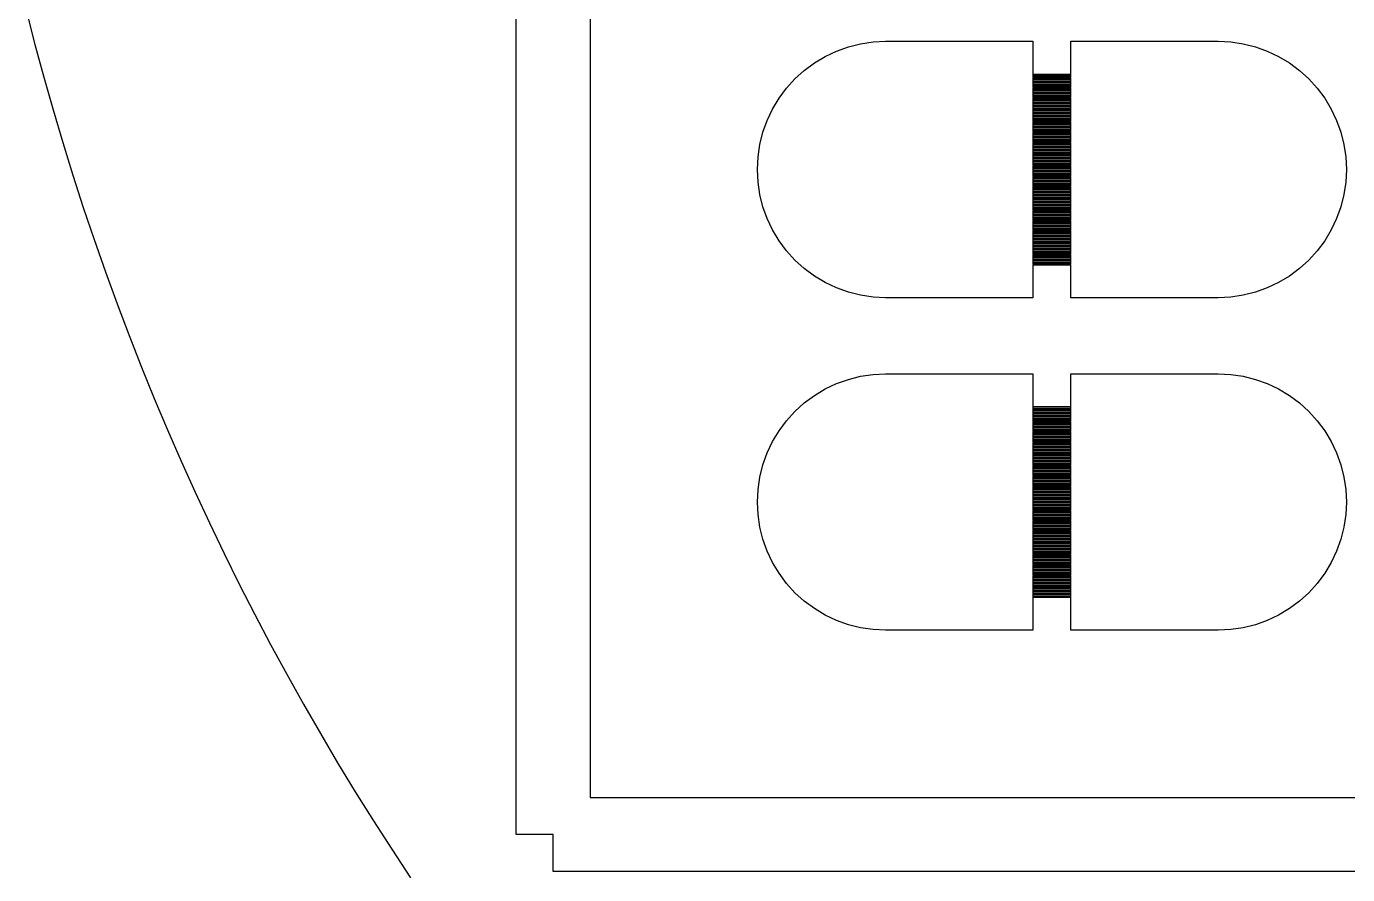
# Model space of a CAD drawing. Extents: x -21 to 129, y -39 to 111.
# Drawn here: x -18.75 to 17, y -5.58 to 17.37 of the extents above; entities that cross this region are included whole.
import ezdxf

# ---------------------------------------------------------------- set-up
doc = ezdxf.new("R2010")
doc.units = 0

msp = doc.modelspace()

# ---------------------------------------------------------------- linework, layer by layer
for p, q in [((-5.5, -4.5), (-5.5, 76.5)), ((-3.5, 75.5), (-3.5, -3.5)), ((-18.7523, 17.7765), (-18.5232, 16.8851)), ((-18.5232, 16.8851), (-18.2832, 15.9965)), ((3.17209, 16.7059), (3.49272, 16.8206)), ((3.49272, 16.8206), (3.82304, 16.9033)), ((3.82304, 16.9033), (4.15988, 16.9533)), ((4.15988, 16.9533), (4.5, 16.97)), ((4.5, 16.97), (8.485, 16.97)), ((8.485, 16.97), (8.485, 16.085)), ((9.515, 16.085), (9.515, 16.97)), ((9.515, 16.97), (13.5, 16.97)), ((13.5, 16.97), (13.8401, 16.9533)), ((13.8401, 16.9533), (14.177, 16.9033)), ((14.177, 16.9033), (14.5073, 16.8206)), ((14.5073, 16.8206), (14.8279, 16.7059)), ((2.57217, 16.3852), (2.86426, 16.5603)), ((2.86426, 16.5603), (3.17209, 16.7059)), ((14.8279, 16.7059), (15.1357, 16.5603)), ((15.1357, 16.5603), (15.4278, 16.3852)), ((2.04634, 15.9537), (2.29866, 16.1823)), ((2.29866, 16.1823), (2.57217, 16.3852)), ((15.4278, 16.3852), (15.7013, 16.1823)), ((15.7013, 16.1823), (15.9537, 15.9537)), ((-18.2832, 15.9965), (-18.0323, 15.111)), ((1.81766, 15.7013), (2.04634, 15.9537)), ((8.485, 16.085), (9.515, 16.085)), ((9.515, 16.075), (8.485, 16.075)), ((8.485, 16.075), (8.485, 16.045)), ((8.485, 16.045), (9.515, 16.045)), ((9.515, 16.035), (8.485, 16.035)), ((8.485, 16.035), (8.485, 16.005)), ((8.485, 16.005), (9.515, 16.005)), ((9.515, 15.995), (8.485, 15.995)), ((8.485, 15.995), (8.485, 15.965)), ((8.485, 15.965), (9.515, 15.965)), ((9.515, 15.955), (8.485, 15.955)), ((8.485, 15.955), (8.485, 15.925)), ((8.485, 15.925), (9.515, 15.925)), ((9.515, 15.915), (8.485, 15.915)), ((8.485, 15.915), (8.485, 15.885)), ((8.485, 15.885), (9.515, 15.885)), ((9.515, 15.875), (8.485, 15.875)), ((8.485, 15.875), (8.485, 15.845)), ((8.485, 15.845), (9.515, 15.845)), ((9.515, 15.835), (8.485, 15.835)), ((8.485, 15.835), (8.485, 15.805)), ((8.485, 15.805), (9.515, 15.805)), ((9.515, 15.795), (8.485, 15.795)), ((8.485, 15.795), (8.485, 15.765)), ((8.485, 15.765), (9.515, 15.765)), ((9.515, 15.755), (8.485, 15.755)), ((8.485, 15.755), (8.485, 15.725)), ((9.515, 16.045), (9.515, 16.075)), ((9.515, 16.005), (9.515, 16.035)), ((9.515, 15.965), (9.515, 15.995)), ((9.515, 15.925), (9.515, 15.955)), ((9.515, 15.885), (9.515, 15.915)), ((9.515, 15.845), (9.515, 15.875)), ((9.515, 15.805), (9.515, 15.835)), ((9.515, 15.765), (9.515, 15.795)), ((9.515, 15.725), (9.515, 15.755)), ((15.9537, 15.9537), (16.1823, 15.7013)), ((1.43974, 15.1357), (1.61481, 15.4278)), ((1.61481, 15.4278), (1.81766, 15.7013)), ((8.485, 15.725), (9.515, 15.725)), ((9.515, 15.715), (8.485, 15.715)), ((8.485, 15.715), (8.485, 15.685)), ((8.485, 15.685), (9.515, 15.685)), ((9.515, 15.675), (8.485, 15.675)), ((8.485, 15.675), (8.485, 15.645)), ((8.485, 15.645), (9.515, 15.645)), ((9.515, 15.635), (8.485, 15.635)), ((8.485, 15.635), (8.485, 15.605)), ((8.485, 15.605), (9.515, 15.605)), ((9.515, 15.595), (8.485, 15.595)), ((8.485, 15.595), (8.485, 15.565)), ((8.485, 15.565), (9.515, 15.565)), ((9.515, 15.555), (8.485, 15.555)), ((8.485, 15.555), (8.485, 15.525)), ((8.485, 15.525), (9.515, 15.525)), ((9.515, 15.515), (8.485, 15.515)), ((8.485, 15.515), (8.485, 15.485)), ((8.485, 15.485), (9.515, 15.485)), ((9.515, 15.475), (8.485, 15.475)), ((8.485, 15.475), (8.485, 15.445)), ((8.485, 15.445), (9.515, 15.445)), ((9.515, 15.435), (8.485, 15.435)), ((8.485, 15.435), (8.485, 15.405)), ((8.485, 15.405), (9.515, 15.405)), ((9.515, 15.395), (8.485, 15.395)), ((8.485, 15.395), (8.485, 15.365)), ((9.515, 15.685), (9.515, 15.715)), ((9.515, 15.645), (9.515, 15.675)), ((9.515, 15.605), (9.515, 15.635)), ((9.515, 15.565), (9.515, 15.595)), ((9.515, 15.525), (9.515, 15.555)), ((9.515, 15.485), (9.515, 15.515)), ((9.515, 15.445), (9.515, 15.475)), ((9.515, 15.405), (9.515, 15.435)), ((9.515, 15.365), (9.515, 15.395)), ((16.1823, 15.7013), (16.3852, 15.4278)), ((16.3852, 15.4278), (16.5603, 15.1357)), ((-18.0323, 15.111), (-17.7705, 14.2286)), ((1.29414, 14.8279), (1.43974, 15.1357)), ((8.485, 15.365), (9.515, 15.365)), ((9.515, 15.355), (8.485, 15.355)), ((8.485, 15.355), (8.485, 15.325)), ((8.485, 15.325), (9.515, 15.325)), ((9.515, 15.315), (8.485, 15.315)), ((8.485, 15.315), (8.485, 15.285)), ((8.485, 15.285), (9.515, 15.285)), ((9.515, 15.275), (8.485, 15.275)), ((8.485, 15.275), (8.485, 15.245)), ((8.485, 15.245), (9.515, 15.245)), ((9.515, 15.235), (8.485, 15.235)), ((8.485, 15.235), (8.485, 15.205)), ((8.485, 15.205), (9.515, 15.205)), ((9.515, 15.195), (8.485, 15.195)), ((8.485, 15.195), (8.485, 15.165)), ((8.485, 15.165), (9.515, 15.165)), ((9.515, 15.155), (8.485, 15.155)), ((8.485, 15.155), (8.485, 15.125)), ((8.485, 15.125), (9.515, 15.125)), ((9.515, 15.115), (8.485, 15.115)), ((8.485, 15.115), (8.485, 15.085)), ((8.485, 15.085), (9.515, 15.085)), ((9.515, 15.075), (8.485, 15.075)), ((8.485, 15.075), (8.485, 15.045)), ((8.485, 15.045), (9.515, 15.045)), ((9.515, 15.035), (8.485, 15.035)), ((8.485, 15.035), (8.485, 15.005)), ((9.515, 15.325), (9.515, 15.355)), ((9.515, 15.285), (9.515, 15.315)), ((9.515, 15.245), (9.515, 15.275)), ((9.515, 15.205), (9.515, 15.235)), ((9.515, 15.165), (9.515, 15.195)), ((9.515, 15.125), (9.515, 15.155)), ((9.515, 15.085), (9.515, 15.115)), ((9.515, 15.045), (9.515, 15.075)), ((9.515, 15.005), (9.515, 15.035)), ((16.5603, 15.1357), (16.7059, 14.8279)), ((1.17943, 14.5073), (1.29414, 14.8279)), ((8.485, 15.005), (9.515, 15.005)), ((9.515, 14.995), (8.485, 14.995)), ((8.485, 14.995), (8.485, 14.965)), ((8.485, 14.965), (9.515, 14.965)), ((9.515, 14.955), (8.485, 14.955)), ((8.485, 14.955), (8.485, 14.925)), ((8.485, 14.925), (9.515, 14.925)), ((9.515, 14.915), (8.485, 14.915)), ((8.485, 14.915), (8.485, 14.885)), ((8.485, 14.885), (9.515, 14.885)), ((9.515, 14.875), (8.485, 14.875)), ((8.485, 14.875), (8.485, 14.845)), ((8.485, 14.845), (9.515, 14.845)), ((9.515, 14.835), (8.485, 14.835)), ((8.485, 14.835), (8.485, 14.805)), ((8.485, 14.805), (9.515, 14.805)), ((9.515, 14.795), (8.485, 14.795)), ((8.485, 14.795), (8.485, 14.765)), ((8.485, 14.765), (9.515, 14.765)), ((9.515, 14.755), (8.485, 14.755)), ((8.485, 14.755), (8.485, 14.725)), ((8.485, 14.725), (9.515, 14.725)), ((9.515, 14.715), (8.485, 14.715)), ((8.485, 14.715), (8.485, 14.685)), ((8.485, 14.685), (9.515, 14.685)), ((9.515, 14.675), (8.485, 14.675)), ((8.485, 14.675), (8.485, 14.645)), ((9.515, 14.965), (9.515, 14.995)), ((9.515, 14.925), (9.515, 14.955)), ((9.515, 14.885), (9.515, 14.915)), ((9.515, 14.845), (9.515, 14.875)), ((9.515, 14.805), (9.515, 14.835)), ((9.515, 14.765), (9.515, 14.795)), ((9.515, 14.725), (9.515, 14.755)), ((9.515, 14.685), (9.515, 14.715)), ((9.515, 14.645), (9.515, 14.675)), ((16.7059, 14.8279), (16.8206, 14.5073)), ((1.09668, 14.177), (1.17943, 14.5073)), ((8.485, 14.645), (9.515, 14.645)), ((9.515, 14.635), (8.485, 14.635)), ((8.485, 14.635), (8.485, 14.605)), ((8.485, 14.605), (9.515, 14.605)), ((9.515, 14.595), (8.485, 14.595)), ((8.485, 14.595), (8.485, 14.565)), ((8.485, 14.565), (9.515, 14.565)), ((9.515, 14.555), (8.485, 14.555)), ((8.485, 14.555), (8.485, 14.525)), ((8.485, 14.525), (9.515, 14.525)), ((9.515, 14.515), (8.485, 14.515)), ((8.485, 14.515), (8.485, 14.485)), ((8.485, 14.485), (9.515, 14.485)), ((9.515, 14.475), (8.485, 14.475)), ((8.485, 14.475), (8.485, 14.445)), ((8.485, 14.445), (9.515, 14.445)), ((9.515, 14.435), (8.485, 14.435)), ((8.485, 14.435), (8.485, 14.405)), ((8.485, 14.405), (9.515, 14.405)), ((9.515, 14.395), (8.485, 14.395)), ((8.485, 14.395), (8.485, 14.365)), ((8.485, 14.365), (9.515, 14.365)), ((9.515, 14.355), (8.485, 14.355)), ((8.485, 14.355), (8.485, 14.325)), ((8.485, 14.325), (9.515, 14.325)), ((9.515, 14.315), (8.485, 14.315)), ((8.485, 14.315), (8.485, 14.285)), ((9.515, 14.605), (9.515, 14.635)), ((9.515, 14.565), (9.515, 14.595)), ((9.515, 14.525), (9.515, 14.555)), ((9.515, 14.485), (9.515, 14.515)), ((9.515, 14.445), (9.515, 14.475)), ((9.515, 14.405), (9.515, 14.435)), ((9.515, 14.365), (9.515, 14.395)), ((9.515, 14.325), (9.515, 14.355)), ((9.515, 14.285), (9.515, 14.315)), ((16.8206, 14.5073), (16.9033, 14.177)), ((-17.7705, 14.2286), (-17.4979, 13.3495)), ((1.04672, 13.8401), (1.09668, 14.177)), ((8.485, 14.285), (9.515, 14.285)), ((9.515, 14.275), (8.485, 14.275)), ((8.485, 14.275), (8.485, 14.245)), ((8.485, 14.245), (9.515, 14.245)), ((9.515, 14.235), (8.485, 14.235)), ((8.485, 14.235), (8.485, 14.205)), ((8.485, 14.205), (9.515, 14.205)), ((9.515, 14.195), (8.485, 14.195)), ((8.485, 14.195), (8.485, 14.165)), ((8.485, 14.165), (9.515, 14.165)), ((9.515, 14.155), (8.485, 14.155)), ((8.485, 14.155), (8.485, 14.125)), ((8.485, 14.125), (9.515, 14.125)), ((9.515, 14.115), (8.485, 14.115)), ((8.485, 14.115), (8.485, 14.085)), ((8.485, 14.085), (9.515, 14.085)), ((9.515, 14.075), (8.485, 14.075)), ((8.485, 14.075), (8.485, 14.045)), ((8.485, 14.045), (9.515, 14.045)), ((9.515, 14.035), (8.485, 14.035)), ((8.485, 14.035), (8.485, 14.005)), ((8.485, 14.005), (9.515, 14.005)), ((9.515, 13.995), (8.485, 13.995)), ((8.485, 13.995), (8.485, 13.965)), ((8.485, 13.965), (9.515, 13.965)), ((9.515, 13.955), (8.485, 13.955)), ((8.485, 13.955), (8.485, 13.925)), ((9.515, 14.245), (9.515, 14.275)), ((9.515, 14.205), (9.515, 14.235)), ((9.515, 14.165), (9.515, 14.195)), ((9.515, 14.125), (9.515, 14.155)), ((9.515, 14.085), (9.515, 14.115)), ((9.515, 14.045), (9.515, 14.075)), ((9.515, 14.005), (9.515, 14.035)), ((9.515, 13.965), (9.515, 13.995)), ((9.515, 13.925), (9.515, 13.955)), ((16.9033, 14.177), (16.9533, 13.8401)), ((1.03001, 13.5), (1.04672, 13.8401)), ((8.485, 13.925), (9.515, 13.925)), ((9.515, 13.915), (8.485, 13.915)), ((8.485, 13.915), (8.485, 13.885)), ((8.485, 13.885), (9.515, 13.885)), ((9.515, 13.875), (8.485, 13.875)), ((8.485, 13.875), (8.485, 13.845)), ((8.485, 13.845), (9.515, 13.845)), ((9.515, 13.835), (8.485, 13.835)), ((8.485, 13.835), (8.485, 13.805)), ((8.485, 13.805), (9.515, 13.805)), ((9.515, 13.795), (8.485, 13.795)), ((8.485, 13.795), (8.485, 13.765)), ((8.485, 13.765), (9.515, 13.765)), ((9.515, 13.755), (8.485, 13.755)), ((8.485, 13.755), (8.485, 13.725)), ((8.485, 13.725), (9.515, 13.725)), ((9.515, 13.715), (8.485, 13.715)), ((8.485, 13.715), (8.485, 13.685)), ((8.485, 13.685), (9.515, 13.685)), ((9.515, 13.675), (8.485, 13.675)), ((8.485, 13.675), (8.485, 13.645)), ((8.485, 13.645), (9.515, 13.645)), ((9.515, 13.635), (8.485, 13.635)), ((8.485, 13.635), (8.485, 13.605)), ((8.485, 13.605), (9.515, 13.605)), ((9.515, 13.595), (8.485, 13.595)), ((8.485, 13.595), (8.485, 13.565)), ((9.515, 13.885), (9.515, 13.915)), ((9.515, 13.845), (9.515, 13.875)), ((9.515, 13.805), (9.515, 13.835)), ((9.515, 13.765), (9.515, 13.795)), ((9.515, 13.725), (9.515, 13.755)), ((9.515, 13.685), (9.515, 13.715)), ((9.515, 13.645), (9.515, 13.675)), ((9.515, 13.605), (9.515, 13.635)), ((9.515, 13.565), (9.515, 13.595)), ((16.9533, 13.8401), (16.97, 13.5)), ((-17.4979, 13.3495), (-17.2146, 12.4739)), ((1.04672, 13.1599), (1.03001, 13.5)), ((8.485, 13.565), (9.515, 13.565)), ((9.515, 13.555), (8.485, 13.555)), ((8.485, 13.555), (8.485, 13.525)), ((8.485, 13.525), (9.515, 13.525)), ((9.515, 13.515), (8.485, 13.515)), ((8.485, 13.515), (8.485, 13.485)), ((8.485, 13.485), (9.515, 13.485)), ((9.515, 13.475), (8.485, 13.475)), ((8.485, 13.475), (8.485, 13.445)), ((8.485, 13.445), (9.515, 13.445)), ((9.515, 13.435), (8.485, 13.435)), ((8.485, 13.435), (8.485, 13.405)), ((8.485, 13.405), (9.515, 13.405)), ((9.515, 13.395), (8.485, 13.395)), ((8.485, 13.395), (8.485, 13.365)), ((8.485, 13.365), (9.515, 13.365)), ((9.515, 13.355), (8.485, 13.355)), ((8.485, 13.355), (8.485, 13.325)), ((8.485, 13.325), (9.515, 13.325)), ((9.515, 13.315), (8.485, 13.315)), ((8.485, 13.315), (8.485, 13.285)), ((8.485, 13.285), (9.515, 13.285)), ((9.515, 13.275), (8.485, 13.275)), ((8.485, 13.275), (8.485, 13.245)), ((8.485, 13.245), (9.515, 13.245)), ((9.515, 13.235), (8.485, 13.235)), ((8.485, 13.235), (8.485, 13.205)), ((9.515, 13.525), (9.515, 13.555)), ((9.515, 13.485), (9.515, 13.515)), ((9.515, 13.445), (9.515, 13.475)), ((9.515, 13.405), (9.515, 13.435)), ((9.515, 13.365), (9.515, 13.395)), ((9.515, 13.325), (9.515, 13.355)), ((9.515, 13.285), (9.515, 13.315)), ((9.515, 13.245), (9.515, 13.275)), ((9.515, 13.205), (9.515, 13.235)), ((16.97, 13.5), (16.9533, 13.1599)), ((1.09668, 12.823), (1.04672, 13.1599)), ((8.485, 13.205), (9.515, 13.205)), ((9.515, 13.195), (8.485, 13.195)), ((8.485, 13.195), (8.485, 13.165)), ((8.485, 13.165), (9.515, 13.165)), ((9.515, 13.155), (8.485, 13.155)), ((8.485, 13.155), (8.485, 13.125)), ((8.485, 13.125), (9.515, 13.125)), ((9.515, 13.115), (8.485, 13.115)), ((8.485, 13.115), (8.485, 13.085)), ((8.485, 13.085), (9.515, 13.085)), ((9.515, 13.075), (8.485, 13.075)), ((8.485, 13.075), (8.485, 13.045)), ((8.485, 13.045), (9.515, 13.045)), ((9.515, 13.035), (8.485, 13.035)), ((8.485, 13.035), (8.485, 13.005)), ((8.485, 13.005), (9.515, 13.005)), ((9.515, 12.995), (8.485, 12.995)), ((8.485, 12.995), (8.485, 12.965)), ((8.485, 12.965), (9.515, 12.965)), ((9.515, 12.955), (8.485, 12.955)), ((8.485, 12.955), (8.485, 12.925)), ((8.485, 12.925), (9.515, 12.925)), ((9.515, 12.915), (8.485, 12.915)), ((8.485, 12.915), (8.485, 12.885)), ((8.485, 12.885), (9.515, 12.885)), ((9.515, 12.875), (8.485, 12.875)), ((8.485, 12.875), (8.485, 12.845)), ((9.515, 13.165), (9.515, 13.195)), ((9.515, 13.125), (9.515, 13.155)), ((9.515, 13.085), (9.515, 13.115)), ((9.515, 13.045), (9.515, 13.075)), ((9.515, 13.005), (9.515, 13.035)), ((9.515, 12.965), (9.515, 12.995)), ((9.515, 12.925), (9.515, 12.955)), ((9.515, 12.885), (9.515, 12.915)), ((9.515, 12.845), (9.515, 12.875)), ((16.9533, 13.1599), (16.9033, 12.823)), ((1.17943, 12.4927), (1.09668, 12.823)), ((8.485, 12.845), (9.515, 12.845)), ((9.515, 12.835), (8.485, 12.835)), ((8.485, 12.835), (8.485, 12.805)), ((8.485, 12.805), (9.515, 12.805)), ((9.515, 12.795), (8.485, 12.795)), ((8.485, 12.795), (8.485, 12.765)), ((8.485, 12.765), (9.515, 12.765)), ((9.515, 12.755), (8.485, 12.755)), ((8.485, 12.755), (8.485, 12.725)), ((8.485, 12.725), (9.515, 12.725)), ((9.515, 12.715), (8.485, 12.715)), ((8.485, 12.715), (8.485, 12.685)), ((8.485, 12.685), (9.515, 12.685)), ((9.515, 12.675), (8.485, 12.675)), ((8.485, 12.675), (8.485, 12.645)), ((8.485, 12.645), (9.515, 12.645)), ((9.515, 12.635), (8.485, 12.635)), ((8.485, 12.635), (8.485, 12.605)), ((8.485, 12.605), (9.515, 12.605)), ((9.515, 12.595), (8.485, 12.595)), ((8.485, 12.595), (8.485, 12.565)), ((8.485, 12.565), (9.515, 12.565)), ((9.515, 12.555), (8.485, 12.555)), ((8.485, 12.555), (8.485, 12.525)), ((8.485, 12.525), (9.515, 12.525)), ((9.515, 12.515), (8.485, 12.515)), ((8.485, 12.515), (8.485, 12.485)), ((9.515, 12.805), (9.515, 12.835)), ((9.515, 12.765), (9.515, 12.795)), ((9.515, 12.725), (9.515, 12.755)), ((9.515, 12.685), (9.515, 12.715)), ((9.515, 12.645), (9.515, 12.675)), ((9.515, 12.605), (9.515, 12.635)), ((9.515, 12.565), (9.515, 12.595)), ((9.515, 12.525), (9.515, 12.555)), ((9.515, 12.485), (9.515, 12.515)), ((16.9033, 12.823), (16.8206, 12.4927)), ((-17.2146, 12.4739), (-16.9205, 11.6017)), ((1.29414, 12.1721), (1.17943, 12.4927)), ((1.43974, 11.8643), (1.29414, 12.1721)), ((8.485, 12.485), (9.515, 12.485)), ((9.515, 12.475), (8.485, 12.475)), ((8.485, 12.475), (8.485, 12.445)), ((8.485, 12.445), (9.515, 12.445)), ((9.515, 12.435), (8.485, 12.435)), ((8.485, 12.435), (8.485, 12.405)), ((8.485, 12.405), (9.515, 12.405)), ((9.515, 12.395), (8.485, 12.395)), ((8.485, 12.395), (8.485, 12.365)), ((8.485, 12.365), (9.515, 12.365)), ((9.515, 12.355), (8.485, 12.355)), ((8.485, 12.355), (8.485, 12.325)), ((8.485, 12.325), (9.515, 12.325)), ((9.515, 12.315), (8.485, 12.315)), ((8.485, 12.315), (8.485, 12.285)), ((8.485, 12.285), (9.515, 12.285)), ((9.515, 12.275), (8.485, 12.275)), ((8.485, 12.275), (8.485, 12.245)), ((8.485, 12.245), (9.515, 12.245)), ((9.515, 12.235), (8.485, 12.235)), ((8.485, 12.235), (8.485, 12.205)), ((8.485, 12.205), (9.515, 12.205)), ((9.515, 12.195), (8.485, 12.195)), ((8.485, 12.195), (8.485, 12.165)), ((8.485, 12.165), (9.515, 12.165)), ((9.515, 12.445), (9.515, 12.475)), ((9.515, 12.405), (9.515, 12.435)), ((9.515, 12.365), (9.515, 12.395)), ((9.515, 12.325), (9.515, 12.355)), ((9.515, 12.285), (9.515, 12.315)), ((9.515, 12.245), (9.515, 12.275)), ((9.515, 12.205), (9.515, 12.235)), ((9.515, 12.165), (9.515, 12.195)), ((16.7059, 12.1721), (16.5603, 11.8643)), ((16.8206, 12.4927), (16.7059, 12.1721)), ((1.61481, 11.5722), (1.43974, 11.8643)), ((9.515, 12.155), (8.485, 12.155)), ((8.485, 12.155), (8.485, 12.125)), ((8.485, 12.125), (9.515, 12.125)), ((9.515, 12.115), (8.485, 12.115)), ((8.485, 12.115), (8.485, 12.085)), ((8.485, 12.085), (9.515, 12.085)), ((9.515, 12.075), (8.485, 12.075)), ((8.485, 12.075), (8.485, 12.045)), ((8.485, 12.045), (9.515, 12.045)), ((9.515, 12.035), (8.485, 12.035)), ((8.485, 12.035), (8.485, 12.005)), ((8.485, 12.005), (9.515, 12.005)), ((9.515, 11.995), (8.485, 11.995)), ((8.485, 11.995), (8.485, 11.965)), ((8.485, 11.965), (9.515, 11.965)), ((9.515, 11.955), (8.485, 11.955)), ((8.485, 11.955), (8.485, 11.925)), ((8.485, 11.925), (9.515, 11.925)), ((9.515, 11.915), (8.485, 11.915)), ((8.485, 11.915), (8.485, 11.885)), ((8.485, 11.885), (9.515, 11.885)), ((9.515, 11.875), (8.485, 11.875)), ((8.485, 11.875), (8.485, 11.845)), ((8.485, 11.845), (9.515, 11.845)), ((9.515, 11.835), (8.485, 11.835)), ((8.485, 11.835), (8.485, 11.805)), ((8.485, 11.805), (9.515, 11.805)), ((9.515, 12.125), (9.515, 12.155)), ((9.515, 12.085), (9.515, 12.115)), ((9.515, 12.045), (9.515, 12.075)), ((9.515, 12.005), (9.515, 12.035)), ((9.515, 11.965), (9.515, 11.995)), ((9.515, 11.925), (9.515, 11.955)), ((9.515, 11.885), (9.515, 11.915)), ((9.515, 11.845), (9.515, 11.875)), ((9.515, 11.805), (9.515, 11.835)), ((16.5603, 11.8643), (16.3852, 11.5722)), ((-16.9205, 11.6017), (-16.6158, 10.7332)), ((1.81766, 11.2987), (1.61481, 11.5722)), ((9.515, 11.795), (8.485, 11.795)), ((8.485, 11.795), (8.485, 11.765)), ((8.485, 11.765), (9.515, 11.765)), ((9.515, 11.755), (8.485, 11.755)), ((8.485, 11.755), (8.485, 11.725)), ((8.485, 11.725), (9.515, 11.725)), ((9.515, 11.715), (8.485, 11.715)), ((8.485, 11.715), (8.485, 11.685)), ((8.485, 11.685), (9.515, 11.685)), ((9.515, 11.675), (8.485, 11.675)), ((8.485, 11.675), (8.485, 11.645)), ((8.485, 11.645), (9.515, 11.645)), ((9.515, 11.635), (8.485, 11.635)), ((8.485, 11.635), (8.485, 11.605)), ((8.485, 11.605), (9.515, 11.605)), ((9.515, 11.595), (8.485, 11.595)), ((8.485, 11.595), (8.485, 11.565)), ((8.485, 11.565), (9.515, 11.565)), ((9.515, 11.555), (8.485, 11.555)), ((8.485, 11.555), (8.485, 11.525)), ((8.485, 11.525), (9.515, 11.525)), ((9.515, 11.515), (8.485, 11.515)), ((8.485, 11.515), (8.485, 11.485)), ((8.485, 11.485), (9.515, 11.485)), ((9.515, 11.475), (8.485, 11.475)), ((8.485, 11.475), (8.485, 11.445)), ((8.485, 11.445), (9.515, 11.445)), ((9.515, 11.765), (9.515, 11.795)), ((9.515, 11.725), (9.515, 11.755)), ((9.515, 11.685), (9.515, 11.715)), ((9.515, 11.645), (9.515, 11.675)), ((9.515, 11.605), (9.515, 11.635)), ((9.515, 11.565), (9.515, 11.595)), ((9.515, 11.525), (9.515, 11.555)), ((9.515, 11.485), (9.515, 11.515)), ((9.515, 11.445), (9.515, 11.475)), ((16.3852, 11.5722), (16.1823, 11.2987)), ((2.04634, 11.0463), (1.81766, 11.2987)), ((9.515, 11.435), (8.485, 11.435)), ((8.485, 11.435), (8.485, 11.405)), ((8.485, 11.405), (9.515, 11.405)), ((9.515, 11.395), (8.485, 11.395)), ((8.485, 11.395), (8.485, 11.365)), ((8.485, 11.365), (9.515, 11.365)), ((9.515, 11.355), (8.485, 11.355)), ((8.485, 11.355), (8.485, 11.325)), ((8.485, 11.325), (9.515, 11.325)), ((9.515, 11.315), (8.485, 11.315)), ((8.485, 11.315), (8.485, 11.285)), ((8.485, 11.285), (9.515, 11.285)), ((9.515, 11.275), (8.485, 11.275)), ((8.485, 11.275), (8.485, 11.245)), ((8.485, 11.245), (9.515, 11.245)), ((9.515, 11.235), (8.485, 11.235)), ((8.485, 11.235), (8.485, 11.205)), ((8.485, 11.205), (9.515, 11.205)), ((9.515, 11.195), (8.485, 11.195)), ((8.485, 11.195), (8.485, 11.165)), ((8.485, 11.165), (9.515, 11.165)), ((9.515, 11.155), (8.485, 11.155)), ((8.485, 11.155), (8.485, 11.125)), ((8.485, 11.125), (9.515, 11.125)), ((9.515, 11.115), (8.485, 11.115)), ((8.485, 11.115), (8.485, 11.085)), ((8.485, 11.085), (9.515, 11.085)), ((9.515, 11.405), (9.515, 11.435)), ((9.515, 11.365), (9.515, 11.395)), ((9.515, 11.325), (9.515, 11.355)), ((9.515, 11.285), (9.515, 11.315)), ((9.515, 11.245), (9.515, 11.275)), ((9.515, 11.205), (9.515, 11.235)), ((9.515, 11.165), (9.515, 11.195)), ((9.515, 11.125), (9.515, 11.155)), ((9.515, 11.085), (9.515, 11.115)), ((16.1823, 11.2987), (15.9537, 11.0463)), ((-16.6158, 10.7332), (-16.3004, 9.86859)), ((2.29866, 10.8177), (2.04634, 11.0463)), ((2.57217, 10.6148), (2.29866, 10.8177)), ((9.515, 11.075), (8.485, 11.075)), ((8.485, 11.075), (8.485, 11.045)), ((8.485, 11.045), (9.515, 11.045)), ((9.515, 11.035), (8.485, 11.035)), ((8.485, 11.035), (8.485, 11.005)), ((8.485, 11.005), (9.515, 11.005)), ((9.515, 10.995), (8.485, 10.995)), ((8.485, 10.995), (8.485, 10.965)), ((8.485, 10.965), (9.515, 10.965)), ((9.515, 10.955), (8.485, 10.955)), ((8.485, 10.955), (8.485, 10.925)), ((8.485, 10.925), (9.515, 10.925)), ((9.515, 10.915), (8.485, 10.915)), ((8.485, 10.915), (8.485, 10.03)), ((9.515, 11.045), (9.515, 11.075)), ((9.515, 11.005), (9.515, 11.035)), ((9.515, 10.965), (9.515, 10.995)), ((9.515, 10.925), (9.515, 10.955)), ((9.515, 10.03), (9.515, 10.915)), ((15.7013, 10.8177), (15.4278, 10.6148)), ((15.9537, 11.0463), (15.7013, 10.8177)), ((2.86426, 10.4397), (2.57217, 10.6148)), ((3.17209, 10.2941), (2.86426, 10.4397)), ((15.1357, 10.4397), (14.8279, 10.2941)), ((15.4278, 10.6148), (15.1357, 10.4397)), ((3.49272, 10.1794), (3.17209, 10.2941)), ((3.82304, 10.0967), (3.49272, 10.1794)), ((4.15988, 10.0467), (3.82304, 10.0967)), ((4.5, 10.03), (4.15988, 10.0467)), ((8.485, 10.03), (4.5, 10.03)), ((13.5, 10.03), (9.515, 10.03)), ((13.8401, 10.0467), (13.5, 10.03)), ((14.177, 10.0967), (13.8401, 10.0467)), ((14.5073, 10.1794), (14.177, 10.0967)), ((14.8279, 10.2941), (14.5073, 10.1794)), ((-16.3004, 9.86859), (-15.9745, 9.00786)), ((-15.9745, 9.00786), (-15.638, 8.1512)), ((-15.638, 8.1512), (-15.291, 7.29874)), ((3.49272, 7.82057), (3.82304, 7.90332)), ((3.82304, 7.90332), (4.15988, 7.95328)), ((4.15988, 7.95328), (4.5, 7.96999)), ((4.5, 7.96999), (8.485, 7.96999)), ((8.485, 7.96999), (8.485, 7.08499)), ((9.515, 7.08499), (9.515, 7.96999)), ((9.515, 7.96999), (13.5, 7.96999)), ((13.5, 7.96999), (13.8401, 7.95328)), ((13.8401, 7.95328), (14.177, 7.90332)), ((14.177, 7.90332), (14.5073, 7.82057)), ((2.57217, 7.38519), (2.86426, 7.56026)), ((2.86426, 7.56026), (3.17209, 7.70586)), ((3.17209, 7.70586), (3.49272, 7.82057)), ((14.5073, 7.82057), (14.8279, 7.70586)), ((14.8279, 7.70586), (15.1357, 7.56026)), ((15.1357, 7.56026), (15.4278, 7.38519)), ((-15.291, 7.29874), (-14.9335, 6.45059)), ((2.04634, 6.95366), (2.29866, 7.18234)), ((2.29866, 7.18234), (2.57217, 7.38519)), ((15.4278, 7.38519), (15.7013, 7.18234)), ((15.7013, 7.18234), (15.9537, 6.95366)), ((1.81766, 6.70134), (2.04634, 6.95366)), ((8.485, 7.08499), (9.515, 7.08499)), ((9.515, 7.075), (8.485, 7.075)), ((8.485, 7.075), (8.485, 7.045)), ((8.485, 7.045), (9.515, 7.045)), ((9.515, 7.03499), (8.485, 7.03499)), ((8.485, 7.03499), (8.485, 7.00499)), ((8.485, 7.00499), (9.515, 7.00499)), ((9.515, 6.995), (8.485, 6.995)), ((8.485, 6.995), (8.485, 6.965)), ((8.485, 6.965), (9.515, 6.965)), ((9.515, 6.95499), (8.485, 6.95499)), ((8.485, 6.95499), (8.485, 6.92499)), ((8.485, 6.92499), (9.515, 6.92499)), ((9.515, 6.91499), (8.485, 6.91499)), ((8.485, 6.91499), (8.485, 6.88499)), ((8.485, 6.88499), (9.515, 6.88499)), ((9.515, 6.875), (8.485, 6.875)), ((8.485, 6.875), (8.485, 6.84499)), ((8.485, 6.84499), (9.515, 6.84499)), ((9.515, 6.83499), (8.485, 6.83499)), ((8.485, 6.83499), (8.485, 6.80499)), ((8.485, 6.80499), (9.515, 6.80499)), ((9.515, 6.795), (8.485, 6.795)), ((8.485, 6.795), (8.485, 6.765)), ((9.515, 7.045), (9.515, 7.075)), ((9.515, 7.00499), (9.515, 7.03499)), ((9.515, 6.965), (9.515, 6.995)), ((9.515, 6.92499), (9.515, 6.95499)), ((9.515, 6.88499), (9.515, 6.91499)), ((9.515, 6.84499), (9.515, 6.875)), ((9.515, 6.80499), (9.515, 6.83499)), ((9.515, 6.765), (9.515, 6.795)), ((15.9537, 6.95366), (16.1823, 6.70134)), ((-14.9335, 6.45059), (-14.5657, 5.60689)), ((1.61481, 6.42783), (1.81766, 6.70134)), ((8.485, 6.765), (9.515, 6.765)), ((9.515, 6.75499), (8.485, 6.75499)), ((8.485, 6.75499), (8.485, 6.72499)), ((8.485, 6.72499), (9.515, 6.72499)), ((9.515, 6.715), (8.485, 6.715)), ((8.485, 6.715), (8.485, 6.685)), ((8.485, 6.685), (9.515, 6.685)), ((9.515, 6.67499), (8.485, 6.67499)), ((8.485, 6.67499), (8.485, 6.64499)), ((8.485, 6.64499), (9.515, 6.64499)), ((9.515, 6.63499), (8.485, 6.63499)), ((8.485, 6.63499), (8.485, 6.605)), ((8.485, 6.605), (9.515, 6.605)), ((9.515, 6.59499), (8.485, 6.59499)), ((8.485, 6.59499), (8.485, 6.56499)), ((8.485, 6.56499), (9.515, 6.56499)), ((9.515, 6.55499), (8.485, 6.55499)), ((8.485, 6.55499), (8.485, 6.52499)), ((8.485, 6.52499), (9.515, 6.52499)), ((9.515, 6.515), (8.485, 6.515)), ((8.485, 6.515), (8.485, 6.48499)), ((8.485, 6.48499), (9.515, 6.48499)), ((9.515, 6.47499), (8.485, 6.47499)), ((8.485, 6.47499), (8.485, 6.44499)), ((8.485, 6.44499), (9.515, 6.44499)), ((9.515, 6.72499), (9.515, 6.75499)), ((9.515, 6.685), (9.515, 6.715)), ((9.515, 6.64499), (9.515, 6.67499)), ((9.515, 6.605), (9.515, 6.63499)), ((9.515, 6.56499), (9.515, 6.59499)), ((9.515, 6.52499), (9.515, 6.55499)), ((9.515, 6.48499), (9.515, 6.515)), ((9.515, 6.44499), (9.515, 6.47499)), ((16.1823, 6.70134), (16.3852, 6.42783)), ((1.29414, 5.82791), (1.43974, 6.13574)), ((1.43974, 6.13574), (1.61481, 6.42783)), ((9.515, 6.435), (8.485, 6.435)), ((8.485, 6.435), (8.485, 6.405)), ((8.485, 6.405), (9.515, 6.405)), ((9.515, 6.39499), (8.485, 6.39499)), ((8.485, 6.39499), (8.485, 6.36499)), ((8.485, 6.36499), (9.515, 6.36499)), ((9.515, 6.355), (8.485, 6.355)), ((8.485, 6.355), (8.485, 6.325)), ((8.485, 6.325), (9.515, 6.325)), ((9.515, 6.31499), (8.485, 6.31499)), ((8.485, 6.31499), (8.485, 6.28499)), ((8.485, 6.28499), (9.515, 6.28499)), ((9.515, 6.27499), (8.485, 6.27499)), ((8.485, 6.27499), (8.485, 6.245)), ((8.485, 6.245), (9.515, 6.245)), ((9.515, 6.23499), (8.485, 6.23499)), ((8.485, 6.23499), (8.485, 6.20499)), ((8.485, 6.20499), (9.515, 6.20499)), ((9.515, 6.19499), (8.485, 6.19499)), ((8.485, 6.19499), (8.485, 6.16499)), ((8.485, 6.16499), (9.515, 6.16499)), ((9.515, 6.155), (8.485, 6.155)), ((8.485, 6.155), (8.485, 6.125)), ((8.485, 6.125), (9.515, 6.125)), ((9.515, 6.11499), (8.485, 6.11499)), ((8.485, 6.11499), (8.485, 6.08499)), ((8.485, 6.08499), (9.515, 6.08499)), ((9.515, 6.405), (9.515, 6.435)), ((9.515, 6.36499), (9.515, 6.39499)), ((9.515, 6.325), (9.515, 6.355)), ((9.515, 6.28499), (9.515, 6.31499)), ((9.515, 6.245), (9.515, 6.27499)), ((9.515, 6.20499), (9.515, 6.23499)), ((9.515, 6.16499), (9.515, 6.19499)), ((9.515, 6.125), (9.515, 6.155)), ((9.515, 6.08499), (9.515, 6.11499)), ((16.3852, 6.42783), (16.5603, 6.13574)), ((16.5603, 6.13574), (16.7059, 5.82791)), ((1.17943, 5.50728), (1.29414, 5.82791)), ((9.515, 6.075), (8.485, 6.075)), ((8.485, 6.075), (8.485, 6.045)), ((8.485, 6.045), (9.515, 6.045)), ((9.515, 6.03499), (8.485, 6.03499)), ((8.485, 6.03499), (8.485, 6.00499)), ((8.485, 6.00499), (9.515, 6.00499)), ((9.515, 5.995), (8.485, 5.995)), ((8.485, 5.995), (8.485, 5.965)), ((8.485, 5.965), (9.515, 5.965)), ((9.515, 5.95499), (8.485, 5.95499)), ((8.485, 5.95499), (8.485, 5.92499)), ((8.485, 5.92499), (9.515, 5.92499)), ((9.515, 5.91499), (8.485, 5.91499)), ((8.485, 5.91499), (8.485, 5.88499)), ((8.485, 5.88499), (9.515, 5.88499)), ((9.515, 5.875), (8.485, 5.875)), ((8.485, 5.875), (8.485, 5.84499)), ((8.485, 5.84499), (9.515, 5.84499)), ((9.515, 5.83499), (8.485, 5.83499)), ((8.485, 5.83499), (8.485, 5.80499)), ((8.485, 5.80499), (9.515, 5.80499)), ((9.515, 5.795), (8.485, 5.795)), ((8.485, 5.795), (8.485, 5.765)), ((8.485, 5.765), (9.515, 5.765)), ((9.515, 5.75499), (8.485, 5.75499)), ((8.485, 5.75499), (8.485, 5.72499)), ((8.485, 5.72499), (9.515, 5.72499)), ((9.515, 6.045), (9.515, 6.075)), ((9.515, 6.00499), (9.515, 6.03499)), ((9.515, 5.965), (9.515, 5.995)), ((9.515, 5.92499), (9.515, 5.95499)), ((9.515, 5.88499), (9.515, 5.91499)), ((9.515, 5.84499), (9.515, 5.875)), ((9.515, 5.80499), (9.515, 5.83499)), ((9.515, 5.765), (9.515, 5.795)), ((9.515, 5.72499), (9.515, 5.75499)), ((16.7059, 5.82791), (16.8206, 5.50728)), ((-14.5657, 5.60689), (-14.1876, 4.76778)), ((1.09668, 5.17696), (1.17943, 5.50728)), ((9.515, 5.715), (8.485, 5.715)), ((8.485, 5.715), (8.485, 5.685)), ((8.485, 5.685), (9.515, 5.685)), ((9.515, 5.67499), (8.485, 5.67499)), ((8.485, 5.67499), (8.485, 5.64499)), ((8.485, 5.64499), (9.515, 5.64499)), ((9.515, 5.63499), (8.485, 5.63499)), ((8.485, 5.63499), (8.485, 5.605)), ((8.485, 5.605), (9.515, 5.605)), ((9.515, 5.59499), (8.485, 5.59499)), ((8.485, 5.59499), (8.485, 5.56499)), ((8.485, 5.56499), (9.515, 5.56499)), ((9.515, 5.55499), (8.485, 5.55499)), ((8.485, 5.55499), (8.485, 5.52499)), ((8.485, 5.52499), (9.515, 5.52499)), ((9.515, 5.515), (8.485, 5.515)), ((8.485, 5.515), (8.485, 5.48499)), ((8.485, 5.48499), (9.515, 5.48499)), ((9.515, 5.47499), (8.485, 5.47499)), ((8.485, 5.47499), (8.485, 5.44499)), ((8.485, 5.44499), (9.515, 5.44499)), ((9.515, 5.435), (8.485, 5.435)), ((8.485, 5.435), (8.485, 5.405)), ((8.485, 5.405), (9.515, 5.405)), ((9.515, 5.39499), (8.485, 5.39499)), ((8.485, 5.39499), (8.485, 5.36499)), ((8.485, 5.36499), (9.515, 5.36499)), ((9.515, 5.685), (9.515, 5.715)), ((9.515, 5.64499), (9.515, 5.67499)), ((9.515, 5.605), (9.515, 5.63499)), ((9.515, 5.56499), (9.515, 5.59499)), ((9.515, 5.52499), (9.515, 5.55499)), ((9.515, 5.48499), (9.515, 5.515)), ((9.515, 5.44499), (9.515, 5.47499)), ((9.515, 5.405), (9.515, 5.435)), ((9.515, 5.36499), (9.515, 5.39499)), ((16.8206, 5.50728), (16.9033, 5.17696)), ((1.04672, 4.84012), (1.09668, 5.17696)), ((9.515, 5.355), (8.485, 5.355)), ((8.485, 5.355), (8.485, 5.325)), ((8.485, 5.325), (9.515, 5.325)), ((9.515, 5.31499), (8.485, 5.31499)), ((8.485, 5.31499), (8.485, 5.28499)), ((8.485, 5.28499), (9.515, 5.28499)), ((9.515, 5.27499), (8.485, 5.27499)), ((8.485, 5.27499), (8.485, 5.245)), ((8.485, 5.245), (9.515, 5.245)), ((9.515, 5.23499), (8.485, 5.23499)), ((8.485, 5.23499), (8.485, 5.20499)), ((8.485, 5.20499), (9.515, 5.20499)), ((9.515, 5.19499), (8.485, 5.19499)), ((8.485, 5.19499), (8.485, 5.16499)), ((8.485, 5.16499), (9.515, 5.16499)), ((9.515, 5.155), (8.485, 5.155)), ((8.485, 5.155), (8.485, 5.125)), ((8.485, 5.125), (9.515, 5.125)), ((9.515, 5.11499), (8.485, 5.11499)), ((8.485, 5.11499), (8.485, 5.08499)), ((8.485, 5.08499), (9.515, 5.08499)), ((9.515, 5.075), (8.485, 5.075)), ((8.485, 5.075), (8.485, 5.045)), ((8.485, 5.045), (9.515, 5.045)), ((9.515, 5.03499), (8.485, 5.03499)), ((8.485, 5.03499), (8.485, 5.00499)), ((9.515, 5.325), (9.515, 5.355)), ((9.515, 5.28499), (9.515, 5.31499)), ((9.515, 5.245), (9.515, 5.27499)), ((9.515, 5.20499), (9.515, 5.23499)), ((9.515, 5.16499), (9.515, 5.19499)), ((9.515, 5.125), (9.515, 5.155)), ((9.515, 5.08499), (9.515, 5.11499)), ((9.515, 5.045), (9.515, 5.075)), ((9.515, 5.00499), (9.515, 5.03499)), ((16.9033, 5.17696), (16.9533, 4.84012)), ((-14.1876, 4.76778), (-13.7992, 3.93336)), ((1.03001, 4.5), (1.04672, 4.84012)), ((8.485, 5.00499), (9.515, 5.00499)), ((9.515, 4.995), (8.485, 4.995)), ((8.485, 4.995), (8.485, 4.965)), ((8.485, 4.965), (9.515, 4.965)), ((9.515, 4.95499), (8.485, 4.95499)), ((8.485, 4.95499), (8.485, 4.92499)), ((8.485, 4.92499), (9.515, 4.92499)), ((9.515, 4.91499), (8.485, 4.91499)), ((8.485, 4.91499), (8.485, 4.88499)), ((8.485, 4.88499), (9.515, 4.88499)), ((9.515, 4.875), (8.485, 4.875)), ((8.485, 4.875), (8.485, 4.84499)), ((8.485, 4.84499), (9.515, 4.84499)), ((9.515, 4.83499), (8.485, 4.83499)), ((8.485, 4.83499), (8.485, 4.80499)), ((8.485, 4.80499), (9.515, 4.80499)), ((9.515, 4.795), (8.485, 4.795)), ((8.485, 4.795), (8.485, 4.765)), ((8.485, 4.765), (9.515, 4.765)), ((9.515, 4.75499), (8.485, 4.75499)), ((8.485, 4.75499), (8.485, 4.72499)), ((8.485, 4.72499), (9.515, 4.72499)), ((9.515, 4.715), (8.485, 4.715)), ((8.485, 4.715), (8.485, 4.685)), ((8.485, 4.685), (9.515, 4.685)), ((9.515, 4.67499), (8.485, 4.67499)), ((8.485, 4.67499), (8.485, 4.64499)), ((9.515, 4.965), (9.515, 4.995)), ((9.515, 4.92499), (9.515, 4.95499)), ((9.515, 4.88499), (9.515, 4.91499)), ((9.515, 4.84499), (9.515, 4.875)), ((9.515, 4.80499), (9.515, 4.83499)), ((9.515, 4.765), (9.515, 4.795)), ((9.515, 4.72499), (9.515, 4.75499)), ((9.515, 4.685), (9.515, 4.715)), ((9.515, 4.64499), (9.515, 4.67499)), ((16.9533, 4.84012), (16.97, 4.5)), ((1.04672, 4.15988), (1.03001, 4.5)), ((8.485, 4.64499), (9.515, 4.64499)), ((9.515, 4.63499), (8.485, 4.63499)), ((8.485, 4.63499), (8.485, 4.605)), ((8.485, 4.605), (9.515, 4.605)), ((9.515, 4.59499), (8.485, 4.59499)), ((8.485, 4.59499), (8.485, 4.56499)), ((8.485, 4.56499), (9.515, 4.56499)), ((9.515, 4.55499), (8.485, 4.55499)), ((8.485, 4.55499), (8.485, 4.52499)), ((8.485, 4.52499), (9.515, 4.52499)), ((9.515, 4.515), (8.485, 4.515)), ((8.485, 4.515), (8.485, 4.485)), ((8.485, 4.485), (9.515, 4.485)), ((9.515, 4.47501), (8.485, 4.47501)), ((8.485, 4.47501), (8.485, 4.44501)), ((8.485, 4.44501), (9.515, 4.44501)), ((9.515, 4.43501), (8.485, 4.43501)), ((8.485, 4.43501), (8.485, 4.40501)), ((8.485, 4.40501), (9.515, 4.40501)), ((9.515, 4.395), (8.485, 4.395)), ((8.485, 4.395), (8.485, 4.36501)), ((8.485, 4.36501), (9.515, 4.36501)), ((9.515, 4.35501), (8.485, 4.35501)), ((8.485, 4.35501), (8.485, 4.32501)), ((8.485, 4.32501), (9.515, 4.32501)), ((9.515, 4.315), (8.485, 4.315)), ((8.485, 4.315), (8.485, 4.285)), ((9.515, 4.605), (9.515, 4.63499)), ((9.515, 4.56499), (9.515, 4.59499)), ((9.515, 4.52499), (9.515, 4.55499)), ((9.515, 4.485), (9.515, 4.515)), ((9.515, 4.44501), (9.515, 4.47501)), ((9.515, 4.40501), (9.515, 4.43501)), ((9.515, 4.36501), (9.515, 4.395)), ((9.515, 4.32501), (9.515, 4.35501)), ((9.515, 4.285), (9.515, 4.315)), ((16.97, 4.5), (16.9533, 4.15988)), ((-13.7992, 3.93336), (-13.4006, 3.10378)), ((1.09668, 3.82304), (1.04672, 4.15988)), ((8.485, 4.285), (9.515, 4.285)), ((9.515, 4.27501), (8.485, 4.27501)), ((8.485, 4.27501), (8.485, 4.24501)), ((8.485, 4.24501), (9.515, 4.24501)), ((9.515, 4.235), (8.485, 4.235)), ((8.485, 4.235), (8.485, 4.205)), ((8.485, 4.205), (9.515, 4.205)), ((9.515, 4.19501), (8.485, 4.19501)), ((8.485, 4.19501), (8.485, 4.16501)), ((8.485, 4.16501), (9.515, 4.16501)), ((9.515, 4.15501), (8.485, 4.15501)), ((8.485, 4.15501), (8.485, 4.125)), ((8.485, 4.125), (9.515, 4.125)), ((9.515, 4.11501), (8.485, 4.11501)), ((8.485, 4.11501), (8.485, 4.08501)), ((8.485, 4.08501), (9.515, 4.08501)), ((9.515, 4.07501), (8.485, 4.07501)), ((8.485, 4.07501), (8.485, 4.04501)), ((8.485, 4.04501), (9.515, 4.04501)), ((9.515, 4.035), (8.485, 4.035)), ((8.485, 4.035), (8.485, 4.005)), ((8.485, 4.005), (9.515, 4.005)), ((9.515, 3.99501), (8.485, 3.99501)), ((8.485, 3.99501), (8.485, 3.96501)), ((8.485, 3.96501), (9.515, 3.96501)), ((9.515, 3.955), (8.485, 3.955)), ((8.485, 3.955), (8.485, 3.925)), ((9.515, 4.24501), (9.515, 4.27501)), ((9.515, 4.205), (9.515, 4.235)), ((9.515, 4.16501), (9.515, 4.19501)), ((9.515, 4.125), (9.515, 4.15501)), ((9.515, 4.08501), (9.515, 4.11501)), ((9.515, 4.04501), (9.515, 4.07501)), ((9.515, 4.005), (9.515, 4.035)), ((9.515, 3.96501), (9.515, 3.99501)), ((9.515, 3.925), (9.515, 3.955)), ((16.9533, 4.15988), (16.9033, 3.82304)), ((1.17943, 3.49272), (1.09668, 3.82304)), ((8.485, 3.925), (9.515, 3.925)), ((9.515, 3.91501), (8.485, 3.91501)), ((8.485, 3.91501), (8.485, 3.88501)), ((8.485, 3.88501), (9.515, 3.88501)), ((9.515, 3.875), (8.485, 3.875)), ((8.485, 3.875), (8.485, 3.845)), ((8.485, 3.845), (9.515, 3.845)), ((9.515, 3.83501), (8.485, 3.83501)), ((8.485, 3.83501), (8.485, 3.80501)), ((8.485, 3.80501), (9.515, 3.80501)), ((9.515, 3.79501), (8.485, 3.79501)), ((8.485, 3.79501), (8.485, 3.76501)), ((8.485, 3.76501), (9.515, 3.76501)), ((9.515, 3.755), (8.485, 3.755)), ((8.485, 3.755), (8.485, 3.72501)), ((8.485, 3.72501), (9.515, 3.72501)), ((9.515, 3.71501), (8.485, 3.71501)), ((8.485, 3.71501), (8.485, 3.68501)), ((8.485, 3.68501), (9.515, 3.68501)), ((9.515, 3.675), (8.485, 3.675)), ((8.485, 3.675), (8.485, 3.645)), ((8.485, 3.645), (9.515, 3.645)), ((9.515, 3.63501), (8.485, 3.63501)), ((8.485, 3.63501), (8.485, 3.60501)), ((8.485, 3.60501), (9.515, 3.60501)), ((9.515, 3.595), (8.485, 3.595)), ((8.485, 3.595), (8.485, 3.565)), ((9.515, 3.88501), (9.515, 3.91501)), ((9.515, 3.845), (9.515, 3.875)), ((9.515, 3.80501), (9.515, 3.83501)), ((9.515, 3.76501), (9.515, 3.79501)), ((9.515, 3.72501), (9.515, 3.755)), ((9.515, 3.68501), (9.515, 3.71501)), ((9.515, 3.645), (9.515, 3.675)), ((9.515, 3.60501), (9.515, 3.63501)), ((9.515, 3.565), (9.515, 3.595)), ((16.9033, 3.82304), (16.8206, 3.49272)), ((1.29414, 3.17209), (1.17943, 3.49272)), ((8.485, 3.565), (9.515, 3.565)), ((9.515, 3.55501), (8.485, 3.55501)), ((8.485, 3.55501), (8.485, 3.52501)), ((8.485, 3.52501), (9.515, 3.52501)), ((9.515, 3.51501), (8.485, 3.51501)), ((8.485, 3.51501), (8.485, 3.485)), ((8.485, 3.485), (9.515, 3.485)), ((9.515, 3.47501), (8.485, 3.47501)), ((8.485, 3.47501), (8.485, 3.44501)), ((8.485, 3.44501), (9.515, 3.44501)), ((9.515, 3.43501), (8.485, 3.43501)), ((8.485, 3.43501), (8.485, 3.40501)), ((8.485, 3.40501), (9.515, 3.40501)), ((9.515, 3.395), (8.485, 3.395)), ((8.485, 3.395), (8.485, 3.36501)), ((8.485, 3.36501), (9.515, 3.36501)), ((9.515, 3.35501), (8.485, 3.35501)), ((8.485, 3.35501), (8.485, 3.32501)), ((8.485, 3.32501), (9.515, 3.32501)), ((9.515, 3.315), (8.485, 3.315)), ((8.485, 3.315), (8.485, 3.285)), ((8.485, 3.285), (9.515, 3.285)), ((9.515, 3.27501), (8.485, 3.27501)), ((8.485, 3.27501), (8.485, 3.24501)), ((8.485, 3.24501), (9.515, 3.24501)), ((9.515, 3.235), (8.485, 3.235)), ((8.485, 3.235), (8.485, 3.205)), ((9.515, 3.52501), (9.515, 3.55501)), ((9.515, 3.485), (9.515, 3.51501)), ((9.515, 3.44501), (9.515, 3.47501)), ((9.515, 3.40501), (9.515, 3.43501)), ((9.515, 3.36501), (9.515, 3.395)), ((9.515, 3.32501), (9.515, 3.35501)), ((9.515, 3.285), (9.515, 3.315)), ((9.515, 3.24501), (9.515, 3.27501)), ((9.515, 3.205), (9.515, 3.235)), ((16.8206, 3.49272), (16.7059, 3.17209)), ((-13.4006, 3.10378), (-12.9918, 2.27914)), ((1.43974, 2.86426), (1.29414, 3.17209)), ((1.61481, 2.57217), (1.43974, 2.86426)), ((8.485, 3.205), (9.515, 3.205)), ((9.515, 3.19501), (8.485, 3.19501)), ((8.485, 3.19501), (8.485, 3.16501)), ((8.485, 3.16501), (9.515, 3.16501)), ((9.515, 3.15501), (8.485, 3.15501)), ((8.485, 3.15501), (8.485, 3.125)), ((8.485, 3.125), (9.515, 3.125)), ((9.515, 3.11501), (8.485, 3.11501)), ((8.485, 3.11501), (8.485, 3.08501)), ((8.485, 3.08501), (9.515, 3.08501)), ((9.515, 3.07501), (8.485, 3.07501)), ((8.485, 3.07501), (8.485, 3.04501)), ((8.485, 3.04501), (9.515, 3.04501)), ((9.515, 3.035), (8.485, 3.035)), ((8.485, 3.035), (8.485, 3.005)), ((8.485, 3.005), (9.515, 3.005)), ((9.515, 2.99501), (8.485, 2.99501)), ((8.485, 2.99501), (8.485, 2.96501)), ((8.485, 2.96501), (9.515, 2.96501)), ((9.515, 2.955), (8.485, 2.955)), ((8.485, 2.955), (8.485, 2.925)), ((8.485, 2.925), (9.515, 2.925)), ((9.515, 2.91501), (8.485, 2.91501)), ((8.485, 2.91501), (8.485, 2.88501)), ((8.485, 2.88501), (9.515, 2.88501)), ((9.515, 2.875), (8.485, 2.875)), ((8.485, 2.875), (8.485, 2.845)), ((9.515, 3.16501), (9.515, 3.19501)), ((9.515, 3.125), (9.515, 3.15501)), ((9.515, 3.08501), (9.515, 3.11501)), ((9.515, 3.04501), (9.515, 3.07501)), ((9.515, 3.005), (9.515, 3.035)), ((9.515, 2.96501), (9.515, 2.99501)), ((9.515, 2.925), (9.515, 2.955)), ((9.515, 2.88501), (9.515, 2.91501)), ((9.515, 2.845), (9.515, 2.875)), ((16.5603, 2.86426), (16.3852, 2.57217)), ((16.7059, 3.17209), (16.5603, 2.86426)), ((1.81766, 2.29866), (1.61481, 2.57217)), ((8.485, 2.845), (9.515, 2.845)), ((9.515, 2.83501), (8.485, 2.83501)), ((8.485, 2.83501), (8.485, 2.80501)), ((8.485, 2.80501), (9.515, 2.80501)), ((9.515, 2.79501), (8.485, 2.79501)), ((8.485, 2.79501), (8.485, 2.76501)), ((8.485, 2.76501), (9.515, 2.76501)), ((9.515, 2.755), (8.485, 2.755)), ((8.485, 2.755), (8.485, 2.72501)), ((8.485, 2.72501), (9.515, 2.72501)), ((9.515, 2.71501), (8.485, 2.71501)), ((8.485, 2.71501), (8.485, 2.68501)), ((8.485, 2.68501), (9.515, 2.68501)), ((9.515, 2.675), (8.485, 2.675)), ((8.485, 2.675), (8.485, 2.645)), ((8.485, 2.645), (9.515, 2.645)), ((9.515, 2.63501), (8.485, 2.63501)), ((8.485, 2.63501), (8.485, 2.60501)), ((8.485, 2.60501), (9.515, 2.60501)), ((9.515, 2.595), (8.485, 2.595)), ((8.485, 2.595), (8.485, 2.565)), ((8.485, 2.565), (9.515, 2.565)), ((9.515, 2.55501), (8.485, 2.55501)), ((8.485, 2.55501), (8.485, 2.52501)), ((8.485, 2.52501), (9.515, 2.52501)), ((9.515, 2.51501), (8.485, 2.51501)), ((8.485, 2.51501), (8.485, 2.485)), ((9.515, 2.80501), (9.515, 2.83501)), ((9.515, 2.76501), (9.515, 2.79501)), ((9.515, 2.72501), (9.515, 2.755)), ((9.515, 2.68501), (9.515, 2.71501)), ((9.515, 2.645), (9.515, 2.675)), ((9.515, 2.60501), (9.515, 2.63501)), ((9.515, 2.565), (9.515, 2.595)), ((9.515, 2.52501), (9.515, 2.55501)), ((9.515, 2.485), (9.515, 2.51501)), ((16.3852, 2.57217), (16.1823, 2.29866)), ((-12.9918, 2.27914), (-12.573, 1.45959)), ((2.04634, 2.04634), (1.81766, 2.29866)), ((8.485, 2.485), (9.515, 2.485)), ((9.515, 2.47501), (8.485, 2.47501)), ((8.485, 2.47501), (8.485, 2.44501)), ((8.485, 2.44501), (9.515, 2.44501)), ((9.515, 2.43501), (8.485, 2.43501)), ((8.485, 2.43501), (8.485, 2.40501)), ((8.485, 2.40501), (9.515, 2.40501)), ((9.515, 2.395), (8.485, 2.395)), ((8.485, 2.395), (8.485, 2.36501)), ((8.485, 2.36501), (9.515, 2.36501)), ((9.515, 2.35501), (8.485, 2.35501)), ((8.485, 2.35501), (8.485, 2.32501)), ((8.485, 2.32501), (9.515, 2.32501)), ((9.515, 2.315), (8.485, 2.315)), ((8.485, 2.315), (8.485, 2.285)), ((8.485, 2.285), (9.515, 2.285)), ((9.515, 2.27501), (8.485, 2.27501)), ((8.485, 2.27501), (8.485, 2.24501)), ((8.485, 2.24501), (9.515, 2.24501)), ((9.515, 2.235), (8.485, 2.235)), ((8.485, 2.235), (8.485, 2.205)), ((8.485, 2.205), (9.515, 2.205)), ((9.515, 2.19501), (8.485, 2.19501)), ((8.485, 2.19501), (8.485, 2.16501)), ((8.485, 2.16501), (9.515, 2.16501)), ((9.515, 2.15501), (8.485, 2.15501)), ((8.485, 2.15501), (8.485, 2.125)), ((9.515, 2.44501), (9.515, 2.47501)), ((9.515, 2.40501), (9.515, 2.43501)), ((9.515, 2.36501), (9.515, 2.395)), ((9.515, 2.32501), (9.515, 2.35501)), ((9.515, 2.285), (9.515, 2.315)), ((9.515, 2.24501), (9.515, 2.27501)), ((9.515, 2.205), (9.515, 2.235)), ((9.515, 2.16501), (9.515, 2.19501)), ((9.515, 2.125), (9.515, 2.15501)), ((16.1823, 2.29866), (15.9537, 2.04634)), ((2.29866, 1.81766), (2.04634, 2.04634)), ((2.57217, 1.61481), (2.29866, 1.81766)), ((8.485, 2.125), (9.515, 2.125)), ((9.515, 2.11501), (8.485, 2.11501)), ((8.485, 2.11501), (8.485, 2.08501)), ((8.485, 2.08501), (9.515, 2.08501)), ((9.515, 2.07501), (8.485, 2.07501)), ((8.485, 2.07501), (8.485, 2.04501)), ((8.485, 2.04501), (9.515, 2.04501)), ((9.515, 2.035), (8.485, 2.035)), ((8.485, 2.035), (8.485, 2.005)), ((8.485, 2.005), (9.515, 2.005)), ((9.515, 1.99501), (8.485, 1.99501)), ((8.485, 1.99501), (8.485, 1.96501)), ((8.485, 1.96501), (9.515, 1.96501)), ((9.515, 1.955), (8.485, 1.955)), ((8.485, 1.955), (8.485, 1.925)), ((8.485, 1.925), (9.515, 1.925)), ((9.515, 1.91501), (8.485, 1.91501)), ((8.485, 1.91501), (8.485, 1.03001)), ((9.515, 2.08501), (9.515, 2.11501)), ((9.515, 2.04501), (9.515, 2.07501)), ((9.515, 2.005), (9.515, 2.035)), ((9.515, 1.96501), (9.515, 1.99501)), ((9.515, 1.925), (9.515, 1.955)), ((9.515, 1.03001), (9.515, 1.91501)), ((15.7013, 1.81766), (15.4278, 1.61481)), ((15.9537, 2.04634), (15.7013, 1.81766)), ((-12.573, 1.45959), (-12.1441, 0.64523)), ((2.86426, 1.43974), (2.57217, 1.61481)), ((3.17209, 1.29414), (2.86426, 1.43974)), ((15.1357, 1.43974), (14.8279, 1.29414)), ((15.4278, 1.61481), (15.1357, 1.43974)), ((3.49272, 1.17943), (3.17209, 1.29414)), ((3.82304, 1.09668), (3.49272, 1.17943)), ((4.15988, 1.04672), (3.82304, 1.09668)), ((14.177, 1.09668), (13.8401, 1.04672)), ((14.5073, 1.17943), (14.177, 1.09668)), ((14.8279, 1.29414), (14.5073, 1.17943)), ((4.5, 1.03001), (4.15988, 1.04672)), ((8.485, 1.03001), (4.5, 1.03001)), ((13.5, 1.03001), (9.515, 1.03001)), ((13.8401, 1.04672), (13.5, 1.03001)), ((-12.1441, 0.64523), (-11.7052, -0.16377)), ((-11.7052, -0.16377), (-11.2565, -0.96736)), ((-11.2565, -0.96736), (-10.798, -1.76537)), ((-10.798, -1.76537), (-10.3296, -2.55769)), ((-10.3296, -2.55769), (-9.85164, -3.34422)), ((-9.85164, -3.34422), (-9.36401, -4.12482)), ((-3.5, -3.5), (111.5, -3.5)), ((-9.36401, -4.12482), (-8.86685, -4.89937)), ((-4.5, -4.5), (-5.5, -4.5)), ((-4.5, -5.5), (-4.5, -4.5)), ((-8.86685, -4.89937), (-8.36021, -5.66776)), ((112.5, -5.5), (-4.5, -5.5))]:
    msp.add_line(p, q)

doc.saveas('drawing.dxf')
